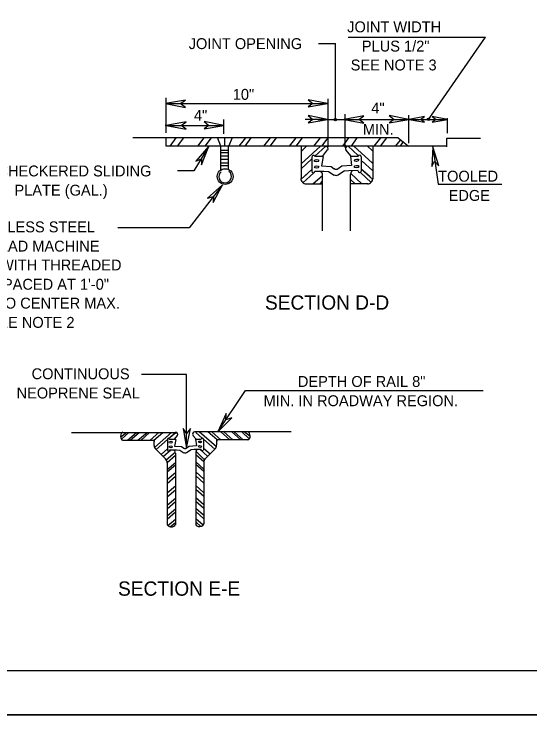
# Model space of a CAD drawing. Extents: x 528.18 to 531.14, y 154.43 to 156.27.
# Drawn here: x 529.747 to 530.23, y 154.434 to 155.092 of the extents above; entities that cross this region are included whole.
import ezdxf

# ---------------------------------------------------------------- set-up
doc = ezdxf.new("R2010")
doc.units = 0
for name, color, linetype in [('Level 1', 7, 'Continuous'), ('Level 41', 7, 'Continuous'), ('Level 5', 7, 'Continuous')]:
    doc.layers.add(name, color=color, linetype=linetype)

msp = doc.modelspace()

# ---------------------------------------------------------------- linework, layer by layer
at = {"layer": 'Level 1'}
for p, q in [((530.06004, 155.06988), (530.18865, 155.06988)), ((530.13517, 154.99278), (530.18865, 155.06988)), ((530.03215, 155.06398), (530.04823, 155.06398)), ((530.04823, 154.99278), (530.04823, 155.06398)), ((529.88944, 154.98031), (529.88944, 155.01312)), ((530.04134, 154.96719), (530.04134, 155.01214)), ((530.05709, 154.9918), (530.05709, 154.9977)), ((530.1168, 154.97047), (530.1168, 154.99672)), ((530.15322, 154.97999), (530.15322, 154.99409)), ((529.94324, 154.97933), (529.94324, 154.99278)), ((530.05709, 154.96654), (530.05709, 154.9918)), ((530.10696, 154.97539), (529.85794, 154.97539)), ((529.88944, 154.96752), (529.88944, 154.97539)), ((529.89304, 154.96752), (529.89862, 154.97539)), ((529.89993, 154.96752), (529.90584, 154.97539)), ((529.91896, 154.96752), (529.92487, 154.97539)), ((529.92585, 154.96752), (529.93176, 154.97539)), ((529.94062, 154.96752), (529.93734, 154.97572)), ((529.9439, 154.97507), (529.9439, 154.9685)), ((529.94816, 154.96752), (529.95144, 154.97572)), ((529.95768, 154.96752), (529.96391, 154.97539)), ((529.96325, 154.96752), (529.96916, 154.97539)), ((529.98097, 154.96752), (529.9872, 154.97539)), ((529.98688, 154.96752), (529.99278, 154.97539)), ((530.00492, 154.96752), (530.01115, 154.97539)), ((530.01115, 154.96752), (530.01706, 154.97539)), ((530.02789, 154.96752), (530.03412, 154.97539)), ((530.03543, 154.96752), (530.04134, 154.97539)), ((530.05512, 154.96752), (530.0607, 154.97539)), ((530.06299, 154.96752), (530.06857, 154.97539)), ((530.08432, 154.96752), (530.09055, 154.97539)), ((530.09022, 154.96752), (530.09613, 154.97539)), ((530.10433, 154.96752), (530.10925, 154.97375)), ((530.10696, 154.97539), (530.11647, 154.96752)), ((530.15256, 154.96719), (530.15256, 154.97507)), ((530.15256, 154.97507), (530.18406, 154.97507)), ((530.15289, 154.96752), (529.88944, 154.96752)), ((529.94062, 154.94554), (529.94062, 154.96752)), ((529.94783, 154.94554), (529.94783, 154.96752)), ((530.01575, 154.9626), (530.021, 154.96752)), ((530.01575, 154.95112), (530.03412, 154.96752)), ((530.01575, 154.96752), (530.01575, 154.93668)), ((530.02887, 154.95833), (530.03904, 154.96752)), ((530.06923, 154.95899), (530.06004, 154.96752)), ((530.08268, 154.95177), (530.06529, 154.96752)), ((530.08268, 154.96325), (530.07808, 154.96752)), ((530.08301, 154.96752), (530.08301, 154.93668)), ((530.10892, 154.96752), (530.11155, 154.97178)), ((529.94062, 154.96391), (529.94783, 154.96391)), ((529.94062, 154.96161), (529.94783, 154.96161)), ((530.03576, 154.95801), (530.04068, 154.96424)), ((530.06266, 154.95833), (530.05774, 154.96424)), ((529.94062, 154.95866), (529.94783, 154.95866)), ((529.94062, 154.95538), (529.94783, 154.95538)), ((530.01575, 154.94652), (530.02592, 154.95571)), ((530.02592, 154.95768), (530.02592, 154.9439)), ((530.02592, 154.95768), (530.02592, 154.9439)), ((530.03642, 154.95801), (530.0292, 154.95801)), ((530.03642, 154.95801), (530.0292, 154.95801)), ((530.03642, 154.95801), (530.0292, 154.95801)), ((530.03642, 154.95801), (530.0292, 154.95801)), ((530.03642, 154.95801), (530.0351, 154.94915)), ((530.03642, 154.95801), (530.0351, 154.94915)), ((530.06201, 154.95833), (530.06299, 154.94948)), ((530.06201, 154.95833), (530.06923, 154.95833)), ((530.06201, 154.95833), (530.06923, 154.95833)), ((530.06201, 154.95833), (530.06299, 154.94948)), ((530.06201, 154.95833), (530.06923, 154.95833)), ((530.06201, 154.95833), (530.06923, 154.95833)), ((530.07218, 154.95801), (530.07218, 154.94423)), ((530.07218, 154.95801), (530.07218, 154.94423)), ((530.08268, 154.94488), (530.07316, 154.95374)), ((529.94062, 154.9521), (529.94783, 154.9521)), ((529.94062, 154.94948), (529.94783, 154.94948)), ((530.0351, 154.94915), (530.04396, 154.94849)), ((530.0351, 154.94915), (530.04396, 154.94849)), ((530.04396, 154.94849), (530.04692, 154.94652)), ((530.04396, 154.94849), (530.04692, 154.94652)), ((530.05413, 154.94882), (530.05052, 154.94652)), ((530.05413, 154.94882), (530.05052, 154.94652)), ((530.06299, 154.94948), (530.05413, 154.94882)), ((530.06299, 154.94948), (530.05413, 154.94882)), ((530.01575, 154.93668), (530.02592, 154.94587)), ((530.01739, 154.9334), (530.02789, 154.94259)), ((530.01772, 154.93832), (530.02592, 154.94587)), ((530.0269, 154.93241), (530.03576, 154.94029)), ((530.02887, 154.94423), (530.03707, 154.94423)), ((530.02887, 154.94423), (530.03707, 154.94423)), ((530.03576, 154.94193), (530.03445, 154.94423)), ((530.03576, 154.88812), (530.03576, 154.94062)), ((530.03707, 154.94423), (530.04199, 154.9439)), ((530.03707, 154.94423), (530.04199, 154.9439)), ((530.04167, 154.9439), (530.04692, 154.94062)), ((530.04167, 154.9439), (530.04692, 154.94062)), ((530.05643, 154.94455), (530.05052, 154.94062)), ((530.05643, 154.94455), (530.05052, 154.94062)), ((530.0607, 154.94455), (530.0561, 154.94423)), ((530.0607, 154.94455), (530.0561, 154.94423)), ((530.06923, 154.94488), (530.0607, 154.94455)), ((530.06923, 154.94488), (530.0607, 154.94455)), ((530.06201, 154.88812), (530.06201, 154.94062)), ((530.06234, 154.94226), (530.06365, 154.94455)), ((530.07283, 154.93241), (530.06234, 154.94193)), ((530.08169, 154.93373), (530.07152, 154.94291)), ((530.08268, 154.93668), (530.07218, 154.94619)), ((530.08071, 154.93898), (530.07218, 154.94619)), ((530.03379, 154.93241), (530.03576, 154.93471)), ((530.0666, 154.93241), (530.06201, 154.93635)), ((530.02067, 154.93241), (530.03576, 154.93241)), ((530.07874, 154.93241), (530.06201, 154.93241)), ((529.80052, 154.69915), (529.89829, 154.69915)), ((529.80052, 154.69915), (529.89665, 154.69915)), ((529.84678, 154.69488), (529.85203, 154.69915)), ((529.84678, 154.69488), (529.85203, 154.69915)), ((529.84744, 154.69291), (529.85433, 154.69915)), ((529.84744, 154.69291), (529.85433, 154.69915)), ((529.85302, 154.69193), (529.86155, 154.69915)), ((529.85302, 154.69193), (529.86155, 154.69915)), ((529.85564, 154.69193), (529.86385, 154.69915)), ((529.85564, 154.69193), (529.86385, 154.69915)), ((529.86286, 154.69193), (529.87139, 154.69915)), ((529.86286, 154.69193), (529.87139, 154.69915)), ((529.86581, 154.69193), (529.87369, 154.69915)), ((529.86581, 154.69193), (529.87369, 154.69915)), ((529.87434, 154.69193), (529.88255, 154.69915)), ((529.87434, 154.69193), (529.88255, 154.69915)), ((529.87762, 154.69193), (529.88615, 154.69915)), ((529.87762, 154.69193), (529.88615, 154.69915)), ((529.87828, 154.68504), (529.89436, 154.69915)), ((529.87828, 154.68504), (529.89436, 154.69915)), ((529.8914, 154.69357), (529.89797, 154.69915)), ((529.8914, 154.69357), (529.89829, 154.69915)), ((530.00656, 154.6998), (529.91634, 154.6998)), ((529.92323, 154.69357), (529.91699, 154.69915)), ((529.92323, 154.69357), (529.91699, 154.69915)), ((530.00656, 154.6998), (529.91765, 154.6998)), ((529.93635, 154.6857), (529.92028, 154.6998)), ((529.93635, 154.6857), (529.92028, 154.6998)), ((529.93701, 154.69226), (529.92848, 154.6998)), ((529.93701, 154.69226), (529.92848, 154.6998)), ((529.94062, 154.69226), (529.93209, 154.6998)), ((529.94062, 154.69226), (529.93209, 154.6998)), ((529.94915, 154.69226), (529.94062, 154.6998)), ((529.94915, 154.69226), (529.94062, 154.6998)), ((529.95177, 154.69226), (529.94324, 154.6998)), ((529.95177, 154.69226), (529.94324, 154.6998)), ((529.95932, 154.69226), (529.95079, 154.6998)), ((529.95932, 154.69226), (529.95079, 154.6998)), ((529.96161, 154.69226), (529.95308, 154.6998)), ((529.96161, 154.69226), (529.95308, 154.6998)), ((529.96719, 154.69324), (529.9603, 154.6998)), ((529.96719, 154.69324), (529.9603, 154.6998)), ((529.96818, 154.69521), (529.9626, 154.6998)), ((529.96818, 154.69521), (529.9626, 154.6998)), ((529.84843, 154.69193), (529.87795, 154.69193)), ((529.84843, 154.69193), (529.87795, 154.69193)), ((529.87795, 154.68701), (529.87795, 154.69193)), ((529.87795, 154.68701), (529.87795, 154.69193)), ((529.87795, 154.6916), (529.87795, 154.69062)), ((529.87795, 154.6916), (529.87795, 154.69062)), ((529.87992, 154.68307), (529.89042, 154.69259)), ((529.87992, 154.68307), (529.89042, 154.69259)), ((529.89042, 154.69226), (529.89042, 154.68241)), ((529.89042, 154.69226), (529.89042, 154.68241)), ((529.89829, 154.69259), (529.89239, 154.69259)), ((529.89829, 154.69259), (529.89239, 154.69259)), ((529.89829, 154.69259), (529.89239, 154.69259)), ((529.89829, 154.69259), (529.89239, 154.69259)), ((529.89698, 154.69291), (529.89993, 154.69619)), ((529.89829, 154.69259), (529.89698, 154.68635)), ((529.89829, 154.69259), (529.89698, 154.68635)), ((529.91732, 154.69291), (529.91437, 154.69619)), ((529.91667, 154.69291), (529.91765, 154.68668)), ((529.91667, 154.69291), (529.92224, 154.69291)), ((529.91667, 154.69291), (529.92224, 154.69291)), ((529.91667, 154.69291), (529.91765, 154.68668)), ((529.91667, 154.69291), (529.92224, 154.69291)), ((529.91667, 154.69291), (529.92224, 154.69291)), ((529.93504, 154.6834), (529.92421, 154.69291)), ((529.93504, 154.6834), (529.92421, 154.69291)), ((529.92421, 154.69259), (529.92421, 154.68274)), ((529.92421, 154.69259), (529.92421, 154.68274)), ((529.93668, 154.68734), (529.93668, 154.69226)), ((529.96588, 154.69226), (529.93668, 154.69226)), ((529.93668, 154.68734), (529.93668, 154.69226)), ((529.96588, 154.69226), (529.93668, 154.69226)), ((529.93668, 154.6916), (529.93668, 154.69094)), ((529.93668, 154.6916), (529.93668, 154.69094)), ((529.89698, 154.68635), (529.90354, 154.68602)), ((529.89698, 154.68635), (529.90354, 154.68602)), ((529.90354, 154.68602), (529.90584, 154.68438)), ((529.90354, 154.68602), (529.90584, 154.68438)), ((529.91076, 154.68602), (529.90846, 154.68438)), ((529.91076, 154.68602), (529.90846, 154.68438)), ((529.91765, 154.68668), (529.91076, 154.68602)), ((529.91765, 154.68668), (529.91076, 154.68602)), ((529.93045, 154.67881), (529.92421, 154.68406)), ((529.93045, 154.67881), (529.92421, 154.68406)), ((529.88878, 154.67421), (529.87959, 154.6834)), ((529.88878, 154.67421), (529.87959, 154.6834)), ((529.88451, 154.67848), (529.89042, 154.68373)), ((529.88451, 154.67848), (529.89042, 154.68373)), ((529.88648, 154.67651), (529.8937, 154.68274)), ((529.88648, 154.67651), (529.8937, 154.68274)), ((529.88944, 154.67356), (529.89764, 154.68045)), ((529.88944, 154.67356), (529.89764, 154.68045)), ((529.89009, 154.67093), (529.89797, 154.67782)), ((529.89009, 154.67093), (529.89797, 154.67782)), ((529.89239, 154.68274), (529.89895, 154.68274)), ((529.89239, 154.68274), (529.89895, 154.68274)), ((529.89764, 154.6811), (529.89633, 154.68274)), ((529.89764, 154.6811), (529.89633, 154.68274)), ((529.89797, 154.67979), (529.89797, 154.61253)), ((529.89797, 154.67979), (529.89797, 154.61253)), ((529.89895, 154.68274), (529.90223, 154.68241)), ((529.89895, 154.68274), (529.90223, 154.68241)), ((529.90223, 154.68241), (529.90584, 154.68012)), ((529.90223, 154.68241), (529.90584, 154.68012)), ((529.91273, 154.68274), (529.90846, 154.68012)), ((529.91273, 154.68274), (529.90846, 154.68012)), ((529.91568, 154.68307), (529.91273, 154.68274)), ((529.91568, 154.68307), (529.91273, 154.68274)), ((529.92224, 154.68307), (529.91568, 154.68307)), ((529.92224, 154.68307), (529.91568, 154.68307)), ((529.91699, 154.68012), (529.91699, 154.61253)), ((529.91699, 154.68012), (529.91699, 154.61253)), ((529.92454, 154.67159), (529.91699, 154.67815)), ((529.92454, 154.67159), (529.91699, 154.67815)), ((529.91732, 154.68143), (529.91831, 154.68307)), ((529.91732, 154.68143), (529.91831, 154.68307)), ((529.92487, 154.67388), (529.91732, 154.6811)), ((529.92487, 154.67388), (529.91732, 154.6811)), ((529.92815, 154.67684), (529.92126, 154.68307)), ((529.92815, 154.67684), (529.92126, 154.68307)), ((529.92618, 154.67454), (529.93537, 154.68373)), ((529.92618, 154.67454), (529.93537, 154.68373)), ((529.89009, 154.66437), (529.89797, 154.67093)), ((529.89009, 154.66437), (529.89797, 154.67093)), ((529.92454, 154.6647), (529.91699, 154.67159)), ((529.92454, 154.6647), (529.91699, 154.67159)), ((529.92454, 154.67093), (529.92454, 154.61319)), ((529.92454, 154.67093), (529.92454, 154.61319)), ((529.89009, 154.6706), (529.89009, 154.61253)), ((529.89009, 154.6706), (529.89009, 154.61253)), ((529.89009, 154.66207), (529.89797, 154.66864)), ((529.89009, 154.66207), (529.89797, 154.66864)), ((529.92454, 154.6624), (529.91699, 154.66896)), ((529.92454, 154.6624), (529.91699, 154.66896)), ((529.89009, 154.65486), (529.89797, 154.66142)), ((529.89009, 154.65486), (529.89797, 154.66142)), ((529.89009, 154.65125), (529.89797, 154.65814)), ((529.89009, 154.65125), (529.89797, 154.65814)), ((529.92454, 154.65518), (529.91699, 154.66207)), ((529.92454, 154.65518), (529.91699, 154.66207)), ((529.92454, 154.65157), (529.91699, 154.65846)), ((529.92454, 154.65157), (529.91699, 154.65846)), ((529.89009, 154.64239), (529.89797, 154.64895)), ((529.89009, 154.64239), (529.89797, 154.64895)), ((529.89009, 154.63878), (529.89797, 154.64534)), ((529.89009, 154.63878), (529.89797, 154.64534)), ((529.92454, 154.64239), (529.91699, 154.64928)), ((529.92454, 154.64239), (529.91699, 154.64928)), ((529.92454, 154.63911), (529.91699, 154.64567)), ((529.92454, 154.63911), (529.91699, 154.64567)), ((529.92454, 154.63123), (529.91699, 154.6378)), ((529.92454, 154.63123), (529.91699, 154.6378)), ((529.89009, 154.63091), (529.89797, 154.63747)), ((529.89009, 154.63091), (529.89797, 154.63747)), ((529.89009, 154.6273), (529.89797, 154.63419)), ((529.89009, 154.6273), (529.89797, 154.63419)), ((529.92454, 154.62762), (529.91699, 154.63419)), ((529.92454, 154.62762), (529.91699, 154.63419)), ((529.89009, 154.61778), (529.89797, 154.62467)), ((529.89009, 154.61778), (529.89797, 154.62467)), ((529.89042, 154.62106), (529.89797, 154.6273)), ((529.89042, 154.62106), (529.89797, 154.6273)), ((529.92421, 154.62139), (529.91699, 154.62762)), ((529.92421, 154.62139), (529.91699, 154.62762)), ((529.92454, 154.61811), (529.91699, 154.625)), ((529.92454, 154.61811), (529.91699, 154.625)), ((529.92388, 154.6122), (529.91699, 154.61811)), ((529.92388, 154.6122), (529.91699, 154.61811)), ((529.89075, 154.61188), (529.89797, 154.61778)), ((529.89075, 154.61188), (529.89797, 154.61778)), ((529.89304, 154.61056), (529.89797, 154.6145)), ((529.89304, 154.61056), (529.89797, 154.6145)), ((529.92192, 154.61089), (529.91699, 154.61516)), ((529.92192, 154.61089), (529.91699, 154.61516)), ((528.36844, 154.47572), (531.11844, 154.47572)), ((528.18176, 154.43406), (531.14009, 154.43406))]:
    msp.add_line(p, q, dxfattribs=at)
for points in [[(529.88878, 155.00755), (529.90748, 155.00394), (529.90256, 155.00755), (529.90748, 155.01083)], [(530.04068, 155.00755), (530.02231, 155.01115), (530.0269, 155.00755), (530.02231, 155.00459)], [(530.04068, 154.99278), (530.02231, 154.99639), (530.0269, 154.99278), (530.02231, 154.9895)], [(530.0561, 154.99278), (530.0748, 154.98917), (530.06988, 154.99278), (530.0748, 154.99606)], [(530.1168, 154.99278), (530.09843, 154.99639), (530.10302, 154.99278), (530.09843, 154.9895)], [(530.11713, 154.99278), (530.13156, 154.99016), (530.12795, 154.99278), (530.13156, 154.99541)], [(530.15322, 154.99278), (530.13878, 154.99541), (530.14239, 154.99278), (530.13878, 154.99016)], [(530.15322, 154.99278), (530.13878, 154.99541), (530.14239, 154.99278), (530.13878, 154.99016)], [(529.88944, 154.9872), (529.90814, 154.9836), (529.90322, 154.9872), (529.90814, 154.99049)], [(529.94324, 154.9872), (529.92487, 154.99081), (529.92946, 154.9872), (529.92487, 154.98392)], [(529.92946, 154.96752), (529.91699, 154.95374), (529.92257, 154.95571), (529.92257, 154.95013)], [(530.13944, 154.96719), (530.13845, 154.94849), (530.14108, 154.95374), (530.14501, 154.94915)], [(529.94226, 154.93143), (529.92815, 154.91896), (529.93373, 154.9206), (529.9334, 154.9147)], [(529.93766, 154.6998), (529.95079, 154.71293), (529.94521, 154.71096), (529.94554, 154.71686)], [(529.90846, 154.68438), (529.91207, 154.70276), (529.90846, 154.69816), (529.90518, 154.70276)], [(529.90846, 154.68438), (529.91207, 154.70276), (529.90846, 154.69816), (529.90518, 154.70276)]]:
    msp.add_lwpolyline(points, close=True, dxfattribs=at)
for centre, radius in [((530.04808, 154.99263), 0.00111), ((530.13532, 154.99281), 0.00111), ((529.9446, 154.93916), 0.00739)]:
    msp.add_circle(centre, radius, dxfattribs=at)
for centre, radius, start, end in [((530.03923, 154.96547), 0.00197, 321.31773, 90), ((530.05928, 154.9654), 0.00197, 90, 218.67272), ((529.9446, 154.93916), 0.00594, 129.46229, 52.56089), ((530.03253, 154.94046), 0.0034, 0, 27.50424), ((530.04875, 154.9495), 0.0034, 238.84513, 301.1951), ((530.04875, 154.9495), 0.0034, 238.84513, 301.1951), ((530.04875, 154.94361), 0.0034, 238.79948, 301.30412), ((530.04875, 154.94361), 0.0034, 238.79948, 301.30412), ((530.06534, 154.94059), 0.0034, 152.49576, 180), ((530.02052, 154.93725), 0.00492, 179.9184, 270.04194), ((530.07811, 154.93725), 0.00492, 269.95806, 0.0816), ((529.89816, 154.69734), 0.00207, 321.22425, 90), ((529.91615, 154.69758), 0.00207, 90, 218.77575), ((529.88307, 154.68692), 0.00497, 180, 225), ((529.88307, 154.68692), 0.00497, 180, 225), ((529.9071, 154.6866), 0.00249, 238.84513, 301.1951), ((529.9071, 154.6866), 0.00249, 238.84513, 301.1951), ((529.9316, 154.68722), 0.00497, 315, 0), ((529.9316, 154.68722), 0.00497, 315, 0), ((529.89517, 154.67989), 0.00249, 0, 27.50424), ((529.89517, 154.67989), 0.00249, 0, 27.50424), ((529.90709, 154.68229), 0.00249, 238.79948, 301.30412), ((529.90709, 154.68229), 0.00249, 238.79948, 301.30412), ((529.9195, 154.68018), 0.00249, 152.49576, 180), ((529.9195, 154.68018), 0.00249, 152.49576, 180), ((529.88523, 154.6707), 0.00497, 0, 45), ((529.88523, 154.6707), 0.00497, 0, 45), ((529.92944, 154.671), 0.00497, 135, 180), ((529.92944, 154.671), 0.00497, 135, 180)]:
    msp.add_arc(centre, radius, start, end, dxfattribs=at)
for centre, major_axis, ratio, start_param, end_param in [((530.02742, 154.95753), (0.00147, 0.00018), 0.952704, 0, 3.141593), ((530.02742, 154.95753), (0.00147, 0.00018), 0.952704, 0, 3.141593), ((530.07074, 154.95793), (-0.00147, 0.00018), 0.952704, 3.141593, 6.283185), ((530.07074, 154.95793), (-0.00147, 0.00018), 0.952704, 3.141593, 6.283185), ((530.02734, 154.94409), (-0.00147, -0.00018), 0.952704, 0.222318, 3.141593), ((530.02734, 154.94409), (-0.00147, -0.00018), 0.952704, 0.222318, 3.141593), ((530.07082, 154.94449), (0.00147, -0.00018), 0.952704, 3.141593, 6.060867), ((530.07082, 154.94449), (0.00147, -0.00018), 0.952704, 3.141593, 6.060867), ((529.84889, 154.69566), (-0.00025, -0.00373), 0.609043, 3.315591, 6.283185), ((529.84889, 154.69566), (-0.00025, -0.00373), 0.609043, 3.315591, 6.283185), ((529.96578, 154.69595), (0.00025, -0.00373), 0.609043, 0, 2.967595), ((529.96578, 154.69595), (0.00025, -0.00373), 0.609043, 0, 2.967595), ((529.8915, 154.69246), (0.00108, 0.00013), 0.952704, 0, 3.141593), ((529.8915, 154.69246), (0.00108, 0.00013), 0.952704, 0, 3.141593), ((529.92317, 154.69276), (-0.00108, 0.00013), 0.952704, 3.141593, 6.283185), ((529.92317, 154.69276), (-0.00108, 0.00013), 0.952704, 3.141593, 6.283185), ((529.89144, 154.68264), (-0.00108, -0.00013), 0.952704, 0.222318, 3.141593), ((529.89144, 154.68264), (-0.00108, -0.00013), 0.952704, 0.222318, 3.141593), ((529.92323, 154.68293), (0.00108, -0.00013), 0.952704, 3.141593, 6.060867), ((529.92323, 154.68293), (0.00108, -0.00013), 0.952704, 3.141593, 6.060867), ((529.89393, 154.61288), (0.00373, -0.00025), 0.609043, 3.141593, 6.283185), ((529.89393, 154.61288), (0.00373, -0.00025), 0.609043, 3.141593, 6.283185), ((529.89393, 154.61288), (0.00373, -0.00025), 0.609043, 3.141593, 6.283185), ((529.89393, 154.61288), (0.00373, -0.00025), 0.609043, 3.141593, 6.283185), ((529.89393, 154.61288), (0.00373, -0.00025), 0.609043, 3.141593, 6.283185), ((529.89393, 154.61288), (0.00373, -0.00025), 0.609043, 3.141593, 6.283185), ((529.89393, 154.61288), (0.00373, -0.00025), 0.609043, 3.141593, 6.283185), ((529.89393, 154.61288), (0.00373, -0.00025), 0.609043, 3.141593, 6.283185), ((529.89393, 154.61288), (0.00373, -0.00025), 0.609043, 3.141593, 6.283185), ((529.89393, 154.61288), (0.00373, -0.00025), 0.609043, 3.141593, 6.283185), ((529.92074, 154.61317), (-0.00373, -0.00025), 0.609043, 0, 3.141593), ((529.92074, 154.61317), (-0.00373, -0.00025), 0.609043, 0, 3.141593), ((529.92074, 154.61317), (-0.00373, -0.00025), 0.609043, 0, 3.141593), ((529.92074, 154.61317), (-0.00373, -0.00025), 0.609043, 0, 3.141593), ((529.92074, 154.61317), (-0.00373, -0.00025), 0.609043, 0, 3.141593), ((529.92074, 154.61317), (-0.00373, -0.00025), 0.609043, 0, 3.141593), ((529.92074, 154.61317), (-0.00373, -0.00025), 0.609043, 0, 3.059621), ((529.92074, 154.61317), (-0.00373, -0.00025), 0.609043, 0, 3.059621), ((529.92074, 154.61317), (-0.00373, -0.00025), 0.609043, 0, 2.924821), ((529.92074, 154.61317), (-0.00373, -0.00025), 0.609043, 0, 2.924821), ((529.92074, 154.61317), (-0.00373, -0.00025), 0.609043, 2.973092, 3.141593), ((529.92074, 154.61317), (-0.00373, -0.00025), 0.609043, 2.973092, 3.141593)]:
    msp.add_ellipse(centre, major_axis=major_axis, ratio=ratio, start_param=start_param, end_param=end_param, dxfattribs=at)
for centre, major_axis in [((530.03031, 154.95409), (-0.00207, 0.00008)), ((530.03031, 154.95409), (-0.00207, 0.00008)), ((530.06785, 154.95449), (0.00207, 0.00008)), ((530.06785, 154.95449), (0.00207, 0.00008)), ((530.03039, 154.94813), (-0.00207, 0.00008)), ((530.03039, 154.94813), (-0.00207, 0.00008)), ((530.06777, 154.94853), (0.00207, 0.00008)), ((530.06777, 154.94853), (0.00207, 0.00008)), ((529.89361, 154.68995), (-0.00152, 0.00006)), ((529.89361, 154.68995), (-0.00152, 0.00006)), ((529.92106, 154.69024), (0.00152, 0.00006)), ((529.92106, 154.69024), (0.00152, 0.00006)), ((529.89367, 154.68559), (-0.00152, 0.00006)), ((529.89367, 154.68559), (-0.00152, 0.00006)), ((529.921, 154.68589), (0.00152, 0.00006)), ((529.921, 154.68589), (0.00152, 0.00006))]:
    msp.add_ellipse(centre, major_axis=major_axis, ratio=0.540269, dxfattribs=at)
at = {"layer": 'Level 41'}
msp.add_lwpolyline([(528.18176, 156.26739), (531.14009, 156.26739), (531.14009, 154.43406), (528.18176, 154.43406)], close=True, dxfattribs=at)
at = {"layer": 'Level 5'}
for p, q in [((529.88878, 155.00755), (530.04068, 155.00755)), ((529.88944, 154.9872), (529.88845, 154.9872)), ((529.88944, 154.9872), (529.94324, 154.9872)), ((530.04068, 154.99278), (530.01969, 154.99278)), ((530.0315, 154.99278), (530.11647, 154.99278)), ((530.04003, 154.99278), (530.04167, 154.99278)), ((530.11713, 154.99278), (530.15322, 154.99278))]:
    msp.add_line(p, q, dxfattribs=at)
for points in [[(529.92946, 154.96752), (529.91535, 154.94455), (529.89993, 154.94455)], [(530.13944, 154.96719), (530.14436, 154.93209), (530.20407, 154.93209)], [(529.94226, 154.93143), (529.91076, 154.89108), (529.84383, 154.89108)], [(529.90846, 154.68438), (529.90846, 154.75361), (529.86614, 154.75361)], [(529.93766, 154.6998), (529.96358, 154.73852), (530.18668, 154.73852)]]:
    msp.add_lwpolyline(points, dxfattribs=at)

# ---------------------------------------------------------------- texts
at = {"layer": 'Level 1'}
for s, height, p in [('JOINT WIDTH', 0.0102283, (530.05906, 155.07448)), ('JOINT OPENING', 0.0102283, (529.91043, 155.05873)), ('PLUS 1/2"', 0.010228, (530.07283, 155.05643)), ('SEE NOTE 3', 0.010228, (530.06234, 155.03871)), ('10"', 0.010228, (529.95177, 155.01115)), ('4"', 0.010228, (530.08169, 154.99836)), ('4"', 0.010228, (529.91535, 154.99147)), ('MIN.', 0.010171, (530.07382, 154.97835)), ('3/8" CHECKERED SLIDING', 0.0102283, (529.70341, 154.9393)), ('TOOLED', 0.010228, (530.14436, 154.93438)), ('PLATE (GAL.)', 0.0102283, (529.74705, 154.92126)), ('EDGE', 0.010228, (530.1542, 154.91634)), ('STAINLESS STEEL', 0.0102283, (529.70013, 154.88681)), ('FLAT HEAD MACHINE ', 0.0102283, (529.68471, 154.86877)), ('SCREWS WITH THREADED ', 0.0102283, (529.66962, 154.85105)), ('INSERTS SPACED AT 1\'-0"', 0.0102283, (529.66404, 154.83301)), ('CENTER TO CENTER MAX.', 0.0102283, (529.66962, 154.81529)), ('SECTION D-D', 0.0134035, (529.98196, 154.8143)), ('SEE NOTE 2', 0.010228, (529.72277, 154.79724)), ('CONTINUOUS', 0.010228, (529.76312, 154.74902)), ('DEPTH OF RAIL 8"', 0.0102283, (530.0128, 154.7418)), ('NEOPRENE SEAL', 0.0102283, (529.74902, 154.73097)), ('MIN. IN ROADWAY REGION.', 0.0102283, (529.98064, 154.72375)), ('SECTION E-E', 0.0134035, (529.84414, 154.54593))]:
    msp.add_text(s, height=height, dxfattribs=at).set_placement(p)

doc.saveas('drawing.dxf')
